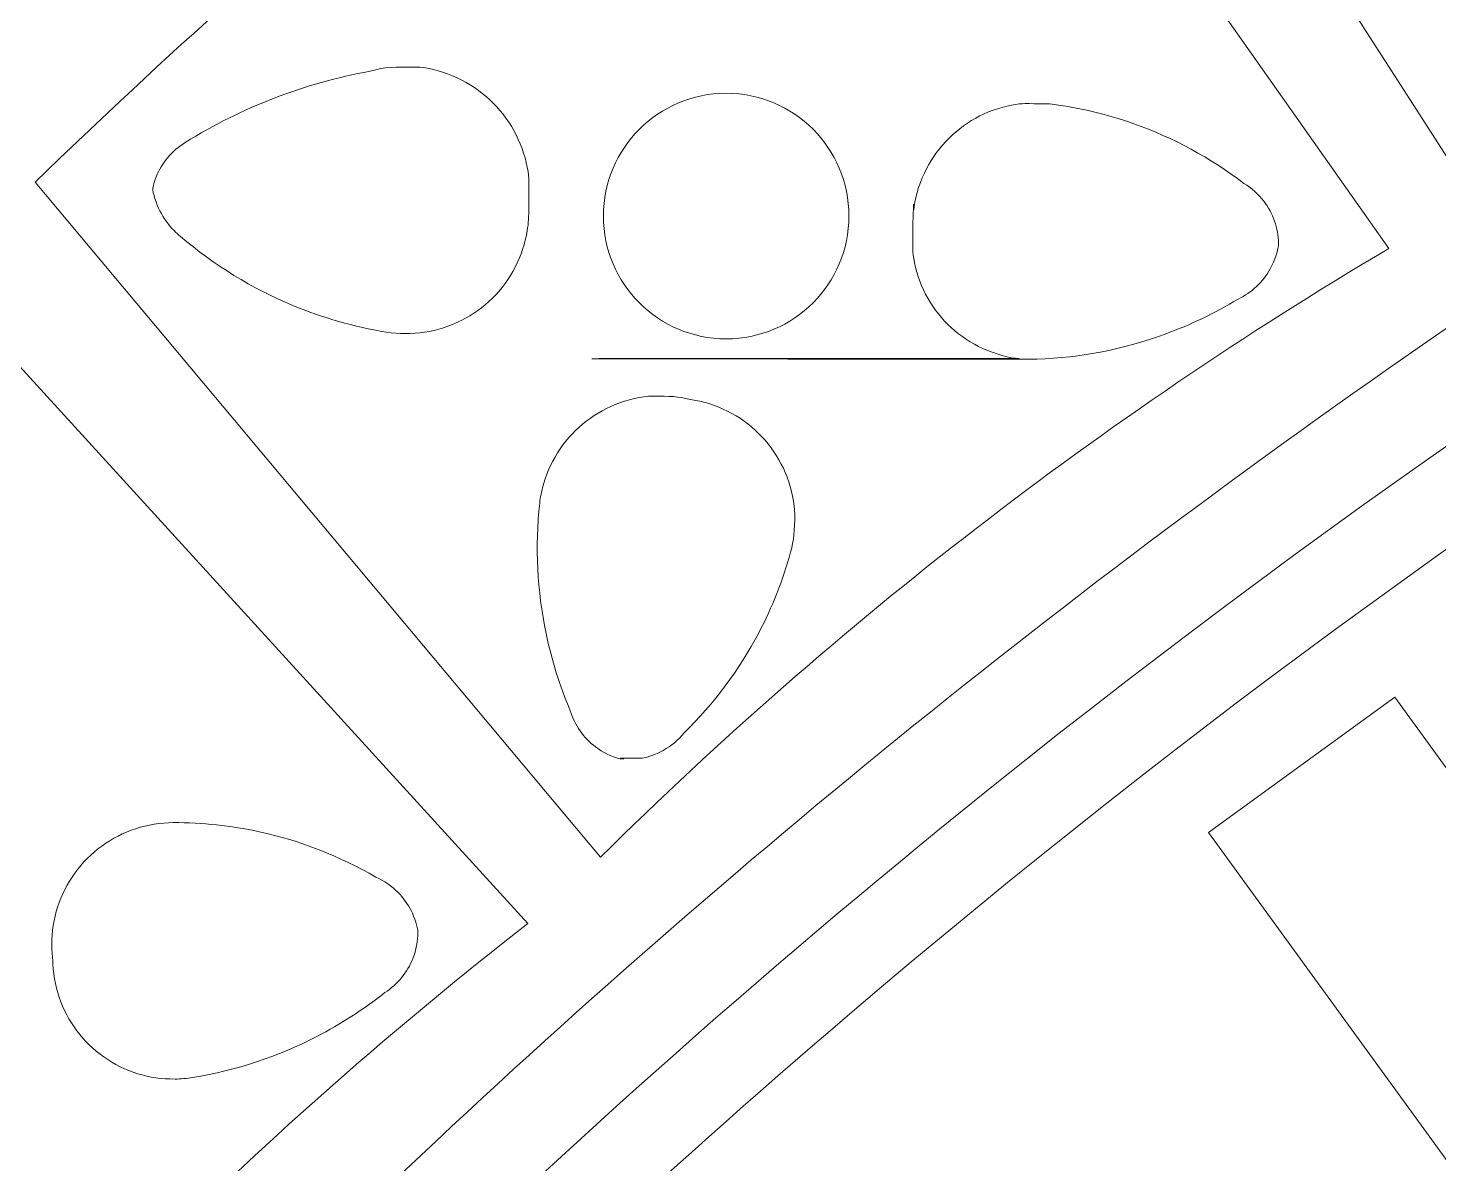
# Model space of a CAD drawing. Header units: millimetres. Extents: x -216 to 235, y -247 to 205.
# Drawn here: x -73.47 to -54.93, y 61.55 to 76.48 of the extents above; entities that cross this region are included whole.
import ezdxf

# ---------------------------------------------------------------- set-up
doc = ezdxf.new("R2010")
doc.units = ezdxf.units.MM
doc.header["$MEASUREMENT"] = 0
doc.layers.add('Camada 1', color=7, linetype='Continuous')

msp = doc.modelspace()

# ---------------------------------------------------------------- linework, layer by layer
at = {"layer": 'Camada 1', "color": 240, "lineweight": 18}
msp.add_open_spline([(40.386, -243.7514), (52.549, -242.0562), (64.5321, -239.369), (76.2543, -235.708), (76.2543, -235.708), (98.8911, -228.6351), (120.1427, -218.1082), (139.486, -204.3864), (139.486, -204.3864), (164.4969, -186.644), (185.4274, -164.233), (201.4217, -138.0695), (201.4217, -138.0695), (213.7717, -117.7741), (222.7947, -95.7966), (228.2686, -72.6782), (228.2686, -72.6782), (232.7664, -53.682), (234.7784, -34.2646), (234.2711, -14.7498), (234.2711, -14.7498), (233.6078, 8.9614), (229.2434, 32.277), (221.2854, 54.6227), (221.2854, 54.6227), (213.3274, 76.9685), (201.9717, 97.7943), (187.498, 116.5872), (187.498, 116.5872), (182.1139, 123.578), (176.3293, 130.2413), (170.1642, 136.5541), (170.1642, 136.5541), (153.5928, 153.4769), (134.5781, 167.599), (113.5883, 178.5727), (113.5883, 178.5727), (92.5985, 189.5464), (70.1505, 197.1015), (46.7969, 201.0519), (46.7969, 201.0519), (39.0919, 202.3552), (31.3295, 203.2562), (23.5308, 203.7524), (23.5308, 203.7524), (0.054, 205.2792), (-23.3725, 203.1146), (-46.1721, 197.3119), (-46.1721, 197.3119), (-57.2082, 194.503), (-67.9982, 190.8615), (-78.4793, 186.4083), (-78.4793, 186.4083), (-100.2525, 177.1917), (-120.3159, 164.6826), (-138.1754, 149.1888), (-138.1754, 149.1888), (-156.0349, 133.6951), (-171.2507, 115.5983), (-183.4483, 95.344), (-183.4483, 95.344), (-190.4371, 83.7389), (-196.3515, 71.5511), (-201.1434, 58.8799), (-201.1434, 58.8799), (-210.746, 33.3304), (-215.639, 6.4782), (-215.6655, -20.8162), (-215.6655, -20.8162), (-215.6885, -44.4186), (-212.0189, -67.7341), (-204.7472, -90.1884), (-204.7472, -90.1884), (-197.4754, -112.6427), (-186.7806, -133.683), (-172.926, -152.7913), (-172.926, -152.7913), (-167.4686, -160.3181), (-161.5547, -167.4917), (-155.2071, -174.2846)], degree=3, knots=[0, 0, 0, 0, 0.047619, 0.047619, 0.047619, 0.047619, 0.0952381, 0.0952381, 0.0952381, 0.0952381, 0.1428571, 0.1428571, 0.1428571, 0.1428571, 0.1904762, 0.1904762, 0.1904762, 0.1904762, 0.2380952, 0.2380952, 0.2380952, 0.2380952, 0.2857143, 0.2857143, 0.2857143, 0.2857143, 0.3333333, 0.3333333, 0.3333333, 0.3333333, 0.3809524, 0.3809524, 0.3809524, 0.3809524, 0.4285714, 0.4285714, 0.4285714, 0.4285714, 0.4761905, 0.4761905, 0.4761905, 0.4761905, 0.5238095, 0.5238095, 0.5238095, 0.5238095, 0.5714286, 0.5714286, 0.5714286, 0.5714286, 0.6190476, 0.6190476, 0.6190476, 0.6190476, 0.6666667, 0.6666667, 0.6666667, 0.6666667, 0.7142857, 0.7142857, 0.7142857, 0.7142857, 0.7619048, 0.7619048, 0.7619048, 0.7619048, 0.8095238, 0.8095238, 0.8095238, 0.8095238, 0.8571429, 0.8571429, 0.8571429, 0.8571429, 0.9047619, 0.9047619, 0.9047619, 0.9047619, 1, 1, 1, 1], dxfattribs=at)
at = {"layer": 'Camada 1', "color": 250, "lineweight": 18}
for points, knots in [([(169.4556, 135.5004), (152.9965, 152.348), (134.1044, 166.4135), (113.2447, 177.3504), (113.2447, 177.3504), (92.385, 188.2873), (70.0712, 195.8264), (46.8527, 199.782), (46.8527, 199.782), (39.1901, 201.0875), (31.4701, 201.9926), (23.7134, 202.4951), (23.7134, 202.4951), (0.3708, 204.0413), (-22.9262, 201.9169), (-45.6041, 196.1741), (-45.6041, 196.1741), (-56.5864, 193.3931), (-67.3248, 189.7829), (-77.7567, 185.3645), (-77.7567, 185.3645), (-99.4202, 176.2238), (-119.3871, 163.8067), (-137.1658, 148.419), (-137.1658, 148.419), (-154.9444, 133.0313), (-170.097, 115.0518), (-182.2504, 94.9233), (-182.2504, 94.9233), (-189.2131, 83.3915), (-195.1084, 71.2792), (-199.8881, 58.6848), (-199.8881, 58.6848), (-209.4979, 33.2044), (-214.3954, 6.4161), (-214.4225, -20.8161), (-214.4225, -20.8161), (-214.4225, -44.3152), (-210.6959, -67.68), (-203.3914, -90.0987), (-203.3914, -90.0987), (-196.087, -112.5174), (-185.3655, -133.5174), (-171.4908, -152.5816), (-171.4908, -152.5816), (-166.2338, -159.8049), (-160.555, -166.7015), (-154.4747, -173.2469), (-154.4747, -173.2469), (-138.5335, -190.4321), (-120.1002, -204.912), (-99.6287, -216.33), (-99.6287, -216.33), (-77.9909, -228.3986), (-54.6567, -236.727), (-30.2673, -241.0865), (-30.2673, -241.0865), (-7.2069, -245.2627), (16.2229, -245.78), (39.4452, -242.6257)], [0, 0, 0, 0, 0.0625, 0.0625, 0.0625, 0.0625, 0.125, 0.125, 0.125, 0.125, 0.1875, 0.1875, 0.1875, 0.1875, 0.25, 0.25, 0.25, 0.25, 0.3125, 0.3125, 0.3125, 0.3125, 0.375, 0.375, 0.375, 0.375, 0.4375, 0.4375, 0.4375, 0.4375, 0.5, 0.5, 0.5, 0.5, 0.5625, 0.5625, 0.5625, 0.5625, 0.625, 0.625, 0.625, 0.625, 0.6875, 0.6875, 0.6875, 0.6875, 0.75, 0.75, 0.75, 0.75, 0.8125, 0.8125, 0.8125, 0.8125, 0.875, 0.875, 0.875, 0.875, 1, 1, 1, 1]), ([(-42.0857, 142.4532), (-59.2763, 137.0247), (-75.4061, 128.9738), (-90.0778, 118.4987), (-90.0778, 118.4987), (-106.2467, 106.9547), (-120.1877, 92.8004), (-131.4849, 76.4581)], [0, 0, 0, 0, 0.3333333, 0.3333333, 0.3333333, 0.3333333, 1, 1, 1, 1]), ([(-150.9205, -77.3759), (-156.868, -60.4674), (-160.0972, -42.8367), (-160.5287, -24.9179), (-160.5287, -24.9179), (-160.7768, -14.6119), (-160.0916, -4.3259), (-158.4785, 5.8561), (-158.4785, 5.8561), (-155.6464, 23.5449), (-150.0821, 40.5729), (-141.9225, 56.5208), (-141.9225, 56.5208), (-133.7982, 72.3997), (-123.2997, 86.8191), (-110.6833, 99.4273), (-110.6833, 99.4273), (-98.0511, 112.0511), (-83.5997, 122.5434), (-67.6849, 130.6458), (-67.6849, 130.6458), (-59.3304, 134.8992), (-50.6531, 138.4478), (-41.7123, 141.2675)], [0, 0, 0, 0, 0.1428571, 0.1428571, 0.1428571, 0.1428571, 0.2857143, 0.2857143, 0.2857143, 0.2857143, 0.4285714, 0.4285714, 0.4285714, 0.4285714, 0.5714286, 0.5714286, 0.5714286, 0.5714286, 0.7142857, 0.7142857, 0.7142857, 0.7142857, 1, 1, 1, 1]), ([(-103.4421, 40.456), (-100.9464, 45.0496), (-98.1754, 49.4827), (-95.1396, 53.7387), (-95.1396, 53.7387), (-87.3026, 64.7255), (-77.8434, 74.3511), (-66.9949, 82.3784), (-66.9949, 82.3784), (-56.1464, 90.4057), (-44.1757, 96.6371), (-31.3775, 100.9192), (-31.3775, 100.9192), (-25.6993, 102.819), (-19.9023, 104.3175), (-14.0147, 105.4073), (-14.0147, 105.4073), (-14.6482, 104.7019), (-15.1635, 103.906), (-15.548, 103.0394), (-15.548, 103.0394), (-15.9325, 102.1727), (-16.1767, 101.2566), (-16.2746, 100.3135), (-16.2746, 100.3135), (-16.3725, 99.3704), (-16.3216, 98.4237), (-16.1233, 97.4965), (-16.1233, 97.4965), (-15.925, 96.5693), (-15.584, 95.6847), (-15.1089, 94.8642), (-15.1089, 94.8642), (-14.6338, 94.0437), (-14.0361, 93.3076), (-13.3307, 92.6741), (-13.3307, 92.6741), (-12.6253, 92.0406), (-11.8294, 91.5253), (-10.9628, 91.1407), (-10.9628, 91.1407), (-10.6666, 91.0094), (-10.3638, 90.8941), (-10.0553, 90.7953), (-10.0553, 90.7953), (-21.7327, 88.7771), (-32.9506, 84.957), (-43.4328, 79.4291), (-43.4328, 79.4291), (-46.9828, 77.557), (-50.4278, 75.498), (-53.7581, 73.2582)], [0, 0, 0, 0, 0.0714286, 0.0714286, 0.0714286, 0.0714286, 0.1428571, 0.1428571, 0.1428571, 0.1428571, 0.2142857, 0.2142857, 0.2142857, 0.2142857, 0.2857143, 0.2857143, 0.2857143, 0.2857143, 0.3571429, 0.3571429, 0.3571429, 0.3571429, 0.4285714, 0.4285714, 0.4285714, 0.4285714, 0.5, 0.5, 0.5, 0.5, 0.5714286, 0.5714286, 0.5714286, 0.5714286, 0.6428571, 0.6428571, 0.6428571, 0.6428571, 0.7142857, 0.7142857, 0.7142857, 0.7142857, 0.7857143, 0.7857143, 0.7857143, 0.7857143, 0.8571429, 0.8571429, 0.8571429, 0.8571429, 1, 1, 1, 1]), ([(-72.2745, 81.9645), (-72.2745, 81.9645), (-109.7616, 98.336), (-109.7616, 98.336), (-109.7616, 98.336), (-109.7616, 98.336), (-93.3901, 60.8489), (-93.3901, 60.8489), (-93.3901, 60.8489), (-93.3901, 60.8489), (-87.6943, 65.9834), (-87.6943, 65.9834), (-87.6943, 65.9834), (-87.6943, 65.9834), (-93.7978, 82.3722), (-93.7978, 82.3722), (-93.7978, 82.3722), (-93.7978, 82.3722), (-77.409, 76.2687), (-77.409, 76.2687), (-77.409, 76.2687), (-77.409, 76.2687), (-72.2745, 81.9645), (-72.2745, 81.9645)], [0, 0, 0, 0, 0.1428571, 0.1428571, 0.1428571, 0.1428571, 0.2857143, 0.2857143, 0.2857143, 0.2857143, 0.4285714, 0.4285714, 0.4285714, 0.4285714, 0.5714286, 0.5714286, 0.5714286, 0.5714286, 0.7142857, 0.7142857, 0.7142857, 0.7142857, 1, 1, 1, 1]), ([(49.4541, -125.3955), (60.472, -121.1671), (70.6927, -115.2673), (79.8646, -107.8413), (79.8646, -107.8413), (85.689, -103.1255), (91.0136, -97.8519), (95.7851, -92.0731), (95.7851, -92.0731), (103.2848, -82.9623), (109.267, -72.7905), (113.5843, -61.8081), (113.5843, -61.8081), (117.9017, -50.8257), (120.4478, -39.3031), (121.1601, -27.5241), (121.1601, -27.5241), (121.4113, -23.3698), (121.4312, -19.208), (121.2199, -15.0515), (121.2199, -15.0515), (120.6032, -3.2663), (118.1505, 8.2773), (113.9221, 19.2951), (113.9221, 19.2951), (109.6938, 30.313), (103.794, 40.5337), (96.3679, 49.7056), (96.3679, 49.7056), (91.6522, 55.53), (86.3786, 60.8546), (80.5997, 65.626), (80.5997, 65.626), (71.489, 73.1258), (61.3171, 79.108), (50.3347, 83.4253), (50.3347, 83.4253), (39.3523, 87.7427), (27.8297, 90.2888), (16.0507, 91.0011), (16.0507, 91.0011), (11.8964, 91.2523), (7.7346, 91.2722), (3.5781, 91.0609), (3.5781, 91.0609), (-8.2141, 90.4406), (-19.7642, 87.9833), (-30.7876, 83.7494), (-30.7876, 83.7494), (-41.8111, 79.5155), (-52.0365, 73.6092), (-61.2121, 66.1761), (-61.2121, 66.1761), (-67.023, 61.4687), (-72.3364, 56.2061), (-77.0994, 50.4407), (-77.0994, 50.4407), (-84.5989, 41.3311), (-90.5811, 31.1604), (-94.8985, 20.1791), (-94.8985, 20.1791), (-100.0477, 7.0823), (-102.68, -6.7709), (-102.68, -20.8161), (-102.68, -20.8161), (-102.68, -32.611), (-100.8524, -44.2066), (-97.2225, -55.3999), (-97.2225, -55.3999), (-93.5926, -66.5932), (-88.2563, -77.0808), (-81.3451, -86.6046), (-81.3451, -86.6046), (-75.2319, -95.0287), (-68.0099, -102.5241), (-59.8186, -108.9461)], [0, 0, 0, 0, 0.05, 0.05, 0.05, 0.05, 0.1, 0.1, 0.1, 0.1, 0.15, 0.15, 0.15, 0.15, 0.2, 0.2, 0.2, 0.2, 0.25, 0.25, 0.25, 0.25, 0.3, 0.3, 0.3, 0.3, 0.35, 0.35, 0.35, 0.35, 0.4, 0.4, 0.4, 0.4, 0.45, 0.45, 0.45, 0.45, 0.5, 0.5, 0.5, 0.5, 0.55, 0.55, 0.55, 0.55, 0.6, 0.6, 0.6, 0.6, 0.65, 0.65, 0.65, 0.65, 0.7, 0.7, 0.7, 0.7, 0.75, 0.75, 0.75, 0.75, 0.8, 0.8, 0.8, 0.8, 0.85, 0.85, 0.85, 0.85, 0.9, 0.9, 0.9, 0.9, 1, 1, 1, 1]), ([(49.0477, -124.3667), (59.9537, -120.183), (70.0709, -114.3447), (79.1503, -106.9955), (79.1503, -106.9955), (84.9236, -102.3224), (90.2009, -97.0957), (94.9292, -91.3676), (94.9292, -91.3676), (102.3538, -82.3501), (108.2765, -72.2821), (112.5512, -61.4116), (112.5512, -61.4116), (116.8258, -50.5411), (119.3474, -39.1358), (120.0537, -27.4764), (120.0537, -27.4764), (120.3605, -22.4129), (120.3202, -17.3403), (119.9331, -12.2824), (119.9331, -12.2824), (119.0259, -0.6353), (116.3078, 10.7267), (111.8458, 21.5235), (111.8458, 21.5235), (107.3837, 32.3203), (101.2876, 42.2862), (93.7076, 51.1758), (93.7076, 51.1758), (89.5053, 56.1041), (84.8891, 60.6472), (79.8942, 64.7702), (79.8942, 64.7702), (70.8767, 72.1949), (60.8088, 78.1174), (49.9383, 82.3922), (49.9383, 82.3922), (39.0678, 86.6669), (27.6624, 89.1884), (16.003, 89.8947), (16.003, 89.8947), (10.9396, 90.2015), (5.867, 90.1612), (0.809, 89.7741), (0.809, 89.7741), (-10.8488, 88.8613), (-22.2204, 86.1361), (-33.0257, 81.6654), (-33.0257, 81.6654), (-43.831, 77.1948), (-53.8039, 71.0889), (-62.6989, 63.4981), (-62.6989, 63.4981), (-67.6074, 59.3092), (-72.1336, 54.71), (-76.2435, 49.7352), (-76.2435, 49.7352), (-83.6688, 40.7158), (-89.5917, 30.6458), (-93.8664, 19.7733), (-93.8664, 19.7733), (-98.9646, 6.8061), (-101.5708, -6.91), (-101.5708, -20.8161), (-101.5708, -20.8161), (-101.5708, -32.4943), (-99.7614, -43.975), (-96.1674, -55.0575), (-96.1674, -55.0575), (-92.5734, -66.14), (-87.29, -76.5238), (-80.4472, -85.9532), (-80.4472, -85.9532), (-74.3945, -94.294), (-67.244, -101.7152), (-59.1338, -108.0735)], [0, 0, 0, 0, 0.05, 0.05, 0.05, 0.05, 0.1, 0.1, 0.1, 0.1, 0.15, 0.15, 0.15, 0.15, 0.2, 0.2, 0.2, 0.2, 0.25, 0.25, 0.25, 0.25, 0.3, 0.3, 0.3, 0.3, 0.35, 0.35, 0.35, 0.35, 0.4, 0.4, 0.4, 0.4, 0.45, 0.45, 0.45, 0.45, 0.5, 0.5, 0.5, 0.5, 0.55, 0.55, 0.55, 0.55, 0.6, 0.6, 0.6, 0.6, 0.65, 0.65, 0.65, 0.65, 0.7, 0.7, 0.7, 0.7, 0.75, 0.75, 0.75, 0.75, 0.8, 0.8, 0.8, 0.8, 0.85, 0.85, 0.85, 0.85, 0.9, 0.9, 0.9, 0.9, 1, 1, 1, 1]), ([(-68.9749, 75.9135), (-69.8397, 75.7562), (-70.6597, 75.44), (-71.4061, 74.9759), (-71.4061, 74.9759), (-71.4915, 74.9228), (-71.5675, 74.857), (-71.6324, 74.7801), (-71.6324, 74.7801), (-71.6972, 74.7032), (-71.7492, 74.6171), (-71.787, 74.5239), (-71.787, 74.5239), (-71.8063, 74.4766), (-71.8217, 74.4279), (-71.8332, 74.3781), (-71.8332, 74.3781), (-71.8332, 74.3122), (-71.7848, 74.1714), (-71.7371, 74.0763), (-71.7371, 74.0763), (-71.6893, 73.9812), (-71.6272, 73.8947), (-71.5524, 73.819), (-71.5524, 73.819), (-71.5252, 73.7915), (-71.4966, 73.7656), (-71.4664, 73.7414), (-71.4664, 73.7414), (-71.0241, 73.363), (-70.5281, 73.0585), (-69.9904, 72.8353), (-69.9904, 72.8353), (-69.5957, 72.6714), (-69.1846, 72.5542), (-68.7628, 72.4851), (-68.7628, 72.4851), (-68.5954, 72.4577), (-68.4257, 72.4568), (-68.258, 72.4824), (-68.258, 72.4824), (-68.0903, 72.5081), (-67.9286, 72.5597), (-67.777, 72.6359), (-67.777, 72.6359), (-67.6254, 72.7121), (-67.4877, 72.8111), (-67.3671, 72.9305), (-67.3671, 72.9305), (-67.2464, 73.0498), (-67.146, 73.1866), (-67.0681, 73.3373), (-67.0681, 73.3373), (-66.9903, 73.4881), (-66.9371, 73.6492), (-66.9096, 73.8166), (-66.9096, 73.8166), (-66.8923, 73.9224), (-66.8895, 73.9947), (-66.8895, 74.1365)], [0, 0, 0, 0, 0.0625, 0.0625, 0.0625, 0.0625, 0.125, 0.125, 0.125, 0.125, 0.1875, 0.1875, 0.1875, 0.1875, 0.25, 0.25, 0.25, 0.25, 0.3125, 0.3125, 0.3125, 0.3125, 0.375, 0.375, 0.375, 0.375, 0.4375, 0.4375, 0.4375, 0.4375, 0.5, 0.5, 0.5, 0.5, 0.5625, 0.5625, 0.5625, 0.5625, 0.625, 0.625, 0.625, 0.625, 0.6875, 0.6875, 0.6875, 0.6875, 0.75, 0.75, 0.75, 0.75, 0.8125, 0.8125, 0.8125, 0.8125, 0.875, 0.875, 0.875, 0.875, 1, 1, 1, 1]), ([(-66.8895, 74.1365), (-66.8895, 74.4881), (-66.875, 74.4807), (-66.9082, 74.6503), (-66.9082, 74.6503), (-66.9415, 74.8198), (-67.0008, 74.9821), (-67.0848, 75.1331), (-67.0848, 75.1331), (-67.1688, 75.2841), (-67.2754, 75.4201), (-67.4019, 75.5378), (-67.4019, 75.5378), (-67.5285, 75.6554), (-67.6719, 75.7518), (-67.8286, 75.8246), (-67.8286, 75.8246), (-67.9853, 75.8974), (-68.2074, 75.9655), (-68.323, 75.9655), (-68.323, 75.9655), (-68.6886, 75.9655), (-68.7626, 75.9745), (-68.9749, 75.9135)], [0, 0, 0, 0, 0.1428571, 0.1428571, 0.1428571, 0.1428571, 0.2857143, 0.2857143, 0.2857143, 0.2857143, 0.4285714, 0.4285714, 0.4285714, 0.4285714, 0.5714286, 0.5714286, 0.5714286, 0.5714286, 0.7142857, 0.7142857, 0.7142857, 0.7142857, 1, 1, 1, 1]), ([(-60.2067, 72.128), (-59.6307, 72.149), (-59.065, 72.2599), (-58.5237, 72.4579), (-58.5237, 72.4579), (-58.1893, 72.5802), (-57.8684, 72.7344), (-57.564, 72.9191), (-57.564, 72.9191), (-57.4746, 72.9613), (-57.3929, 73.017), (-57.3209, 73.0848), (-57.3209, 73.0848), (-57.2489, 73.1526), (-57.1884, 73.2308), (-57.1408, 73.3175), (-57.1408, 73.3175), (-57.0834, 73.4224), (-57.0321, 73.57), (-57.0321, 73.6548), (-57.0321, 73.6548), (-57.0321, 73.7446), (-57.0524, 73.851), (-57.0853, 73.9442), (-57.0853, 73.9442), (-57.1182, 74.0375), (-57.1652, 74.1245), (-57.2253, 74.203), (-57.2253, 74.203), (-57.2979, 74.298), (-57.3871, 74.3776), (-57.4897, 74.439), (-57.4897, 74.439), (-57.9288, 74.7754), (-58.4151, 75.039), (-58.9367, 75.2233), (-58.9367, 75.2233), (-59.2953, 75.3499), (-59.6654, 75.4371), (-60.0427, 75.4839), (-60.0427, 75.4839), (-60.3929, 75.4839), (-60.3779, 75.4988), (-60.5432, 75.4669), (-60.5432, 75.4669), (-60.7084, 75.435), (-60.8666, 75.3776), (-61.0138, 75.2961), (-61.0138, 75.2961), (-61.1611, 75.2147), (-61.2938, 75.1113), (-61.4087, 74.9883), (-61.4087, 74.9883), (-61.5236, 74.8653), (-61.6179, 74.7259), (-61.6892, 74.5734), (-61.6892, 74.5734), (-61.7605, 74.421), (-61.8277, 74.2042), (-61.8277, 74.0923), (-61.8277, 74.0923), (-61.8277, 74.3215), (-61.8398, 73.9602), (-61.8398, 73.8898), (-61.8398, 73.8898), (-61.8398, 73.5736), (-61.851, 73.5576), (-61.8176, 73.3943), (-61.8176, 73.3943), (-61.7841, 73.231), (-61.7256, 73.0749), (-61.6433, 72.9299), (-61.6433, 72.9299), (-61.5611, 72.7849), (-61.4571, 72.6546), (-61.3341, 72.5421), (-61.3341, 72.5421), (-61.211, 72.4297), (-61.0719, 72.3379), (-60.9202, 72.2689), (-60.9202, 72.2689), (-60.7684, 72.2), (-60.5563, 72.1369), (-60.4421, 72.1369), (-60.4421, 72.1369), (-73.1644, 72.1369), (-60.3235, 72.128), (-60.2067, 72.128)], [0, 0, 0, 0, 0.0434783, 0.0434783, 0.0434783, 0.0434783, 0.0869565, 0.0869565, 0.0869565, 0.0869565, 0.1304348, 0.1304348, 0.1304348, 0.1304348, 0.173913, 0.173913, 0.173913, 0.173913, 0.2173913, 0.2173913, 0.2173913, 0.2173913, 0.2608696, 0.2608696, 0.2608696, 0.2608696, 0.3043478, 0.3043478, 0.3043478, 0.3043478, 0.3478261, 0.3478261, 0.3478261, 0.3478261, 0.3913043, 0.3913043, 0.3913043, 0.3913043, 0.4347826, 0.4347826, 0.4347826, 0.4347826, 0.4782609, 0.4782609, 0.4782609, 0.4782609, 0.5217391, 0.5217391, 0.5217391, 0.5217391, 0.5652174, 0.5652174, 0.5652174, 0.5652174, 0.6086957, 0.6086957, 0.6086957, 0.6086957, 0.6521739, 0.6521739, 0.6521739, 0.6521739, 0.6956522, 0.6956522, 0.6956522, 0.6956522, 0.7391304, 0.7391304, 0.7391304, 0.7391304, 0.7826087, 0.7826087, 0.7826087, 0.7826087, 0.826087, 0.826087, 0.826087, 0.826087, 0.8695652, 0.8695652, 0.8695652, 0.8695652, 0.9130435, 0.9130435, 0.9130435, 0.9130435, 1, 1, 1, 1]), ([(-65.9079, 74.0097), (-65.9079, 74.901), (-65.1853, 75.6236), (-64.2939, 75.6236), (-64.2939, 75.6236), (-63.4026, 75.6236), (-62.68, 74.901), (-62.68, 74.0097), (-62.68, 74.0097), (-62.68, 73.1183), (-63.4026, 72.3957), (-64.2939, 72.3957), (-64.2939, 72.3957), (-65.1853, 72.3957), (-65.9079, 73.1183), (-65.9079, 74.0097)], [0, 0, 0, 0, 0.2, 0.2, 0.2, 0.2, 0.4, 0.4, 0.4, 0.4, 0.6, 0.6, 0.6, 0.6, 1, 1, 1, 1]), ([(47.4743, -106.9332), (56.5373, -102.9194), (64.8609, -97.5372), (72.24, -90.9191), (72.24, -90.9191), (78.0107, -85.7436), (83.1027, -79.8989), (87.4388, -73.4734), (87.4388, -73.4734), (92.9778, -65.2525), (97.1625, -56.2663), (99.8899, -46.736), (99.8899, -46.736), (103.2029, -35.1595), (104.2648, -23.1652), (103.0371, -11.1867), (103.0371, -11.1867), (102.0204, -1.327), (99.4737, 8.2523), (95.4599, 17.3153), (95.4599, 17.3153), (91.446, 26.3784), (86.0638, 34.7019), (79.4458, 42.0809), (79.4458, 42.0809), (74.2702, 47.8517), (68.4255, 52.9437), (62.0001, 57.2798), (62.0001, 57.2798), (53.7791, 62.8187), (44.7929, 67.0035), (35.2627, 69.7309), (35.2627, 69.7309), (23.6862, 73.0439), (11.6919, 74.1058), (-0.2866, 72.8781), (-0.2866, 72.8781), (-10.158, 71.8543), (-19.7478, 69.2989), (-28.8198, 65.2748), (-28.8198, 65.2748), (-37.8918, 61.2506), (-46.2226, 55.8569), (-53.607, 49.2263), (-53.607, 49.2263), (-59.3545, 44.0655), (-64.4286, 38.2414), (-68.7532, 31.841), (-68.7532, 31.841), (-74.2773, 23.6655), (-78.4545, 14.7263), (-81.1819, 5.2438), (-81.1819, 5.2438), (-83.6226, -3.2421), (-84.8377, -11.9319), (-84.8377, -20.8161)], [0, 0, 0, 0, 0.0666667, 0.0666667, 0.0666667, 0.0666667, 0.1333333, 0.1333333, 0.1333333, 0.1333333, 0.2, 0.2, 0.2, 0.2, 0.2666667, 0.2666667, 0.2666667, 0.2666667, 0.3333333, 0.3333333, 0.3333333, 0.3333333, 0.4, 0.4, 0.4, 0.4, 0.4666667, 0.4666667, 0.4666667, 0.4666667, 0.5333333, 0.5333333, 0.5333333, 0.5333333, 0.6, 0.6, 0.6, 0.6, 0.6666667, 0.6666667, 0.6666667, 0.6666667, 0.7333333, 0.7333333, 0.7333333, 0.7333333, 0.8, 0.8, 0.8, 0.8, 0.8666667, 0.8666667, 0.8666667, 0.8666667, 1, 1, 1, 1]), ([(-53.7581, 73.2582), (-63.6512, 66.6231), (-72.3847, 58.522), (-79.7433, 49.1545), (-79.7433, 49.1545), (-87.1019, 39.7869), (-92.9046, 29.3836), (-97.0083, 18.2005), (-97.0083, 18.2005), (-99.3445, 11.8345), (-101.1011, 5.2847), (-102.2642, -1.396), (-102.2642, -1.396), (-102.5585, -0.4924), (-102.9906, 0.3539), (-103.5498, 1.1223), (-103.5498, 1.1223), (-104.109, 1.8906), (-104.7815, 2.562), (-105.5507, 3.12), (-105.5507, 3.12), (-106.32, 3.6779), (-107.1671, 4.1087), (-108.071, 4.4016), (-108.071, 4.4016), (-108.9751, 4.6945), (-109.9106, 4.8417), (-110.8641, 4.8417), (-110.8641, 4.8417), (-111.8112, 4.8417), (-112.7528, 4.6915), (-113.6564, 4.3972), (-113.6564, 4.3972), (-114.5599, 4.1028), (-115.4063, 3.6707), (-116.1746, 3.1115), (-116.1746, 3.1115), (-116.4191, 2.9336), (-116.6543, 2.7436), (-116.8797, 2.5421), (-116.8797, 2.5421), (-114.4124, 15.8343), (-109.8962, 28.5768), (-103.4421, 40.456)], [0, 0, 0, 0, 0.0833333, 0.0833333, 0.0833333, 0.0833333, 0.1666667, 0.1666667, 0.1666667, 0.1666667, 0.25, 0.25, 0.25, 0.25, 0.3333333, 0.3333333, 0.3333333, 0.3333333, 0.4166667, 0.4166667, 0.4166667, 0.4166667, 0.5, 0.5, 0.5, 0.5, 0.5833333, 0.5833333, 0.5833333, 0.5833333, 0.6666667, 0.6666667, 0.6666667, 0.6666667, 0.75, 0.75, 0.75, 0.75, 0.8333333, 0.8333333, 0.8333333, 0.8333333, 1, 1, 1, 1]), ([(-64.85, 67.2146), (-64.4538, 67.6006), (-64.1228, 68.0439), (-63.8653, 68.5335), (-63.8653, 68.5335), (-63.6883, 68.87), (-63.5486, 69.2236), (-63.448, 69.5903), (-63.448, 69.5903), (-63.4034, 69.7526), (-63.3926, 69.8792), (-63.3926, 70.088), (-63.3926, 70.088), (-63.3926, 70.2292), (-63.4344, 70.4209), (-63.4937, 70.5784), (-63.4937, 70.5784), (-63.5531, 70.7359), (-63.6364, 70.8821), (-63.7415, 71.0136), (-63.7415, 71.0136), (-63.8466, 71.145), (-63.971, 71.2584), (-64.1116, 71.3509), (-64.1116, 71.3509), (-64.2521, 71.4434), (-64.4055, 71.5127), (-64.5677, 71.5573), (-64.5677, 71.5573), (-64.633, 71.5752), (-64.6994, 71.5889), (-64.7664, 71.5985), (-64.7664, 71.5985), (-64.9296, 71.6394), (-65.0293, 71.6429), (-65.2651, 71.6429), (-65.2651, 71.6429), (-65.3964, 71.6429), (-65.5971, 71.5938), (-65.7532, 71.5311), (-65.7532, 71.5311), (-65.9093, 71.4683), (-66.0537, 71.3818), (-66.1828, 71.2738), (-66.1828, 71.2738), (-66.3119, 71.1659), (-66.4225, 71.039), (-66.5119, 70.8965), (-66.5119, 70.8965), (-66.6013, 70.7539), (-66.6673, 70.5991), (-66.7083, 70.4359), (-66.7083, 70.4359), (-66.7248, 70.3702), (-66.7451, 70.2666), (-66.7451, 70.2364)], [0, 0, 0, 0, 0.0666667, 0.0666667, 0.0666667, 0.0666667, 0.1333333, 0.1333333, 0.1333333, 0.1333333, 0.2, 0.2, 0.2, 0.2, 0.2666667, 0.2666667, 0.2666667, 0.2666667, 0.3333333, 0.3333333, 0.3333333, 0.3333333, 0.4, 0.4, 0.4, 0.4, 0.4666667, 0.4666667, 0.4666667, 0.4666667, 0.5333333, 0.5333333, 0.5333333, 0.5333333, 0.6, 0.6, 0.6, 0.6, 0.6666667, 0.6666667, 0.6666667, 0.6666667, 0.7333333, 0.7333333, 0.7333333, 0.7333333, 0.8, 0.8, 0.8, 0.8, 0.8666667, 0.8666667, 0.8666667, 0.8666667, 1, 1, 1, 1]), ([(48.4512, -103.4791), (57.1448, -99.3663), (65.088, -93.9442), (72.0852, -87.3463), (72.0852, -87.3463), (78.0836, -81.6902), (83.2674, -75.2793), (87.5425, -68.2298), (87.5425, -68.2298), (92.5285, -60.0029), (96.1661, -51.0974), (98.3658, -41.7325), (98.3658, -41.7325), (100.8778, -31.0378), (101.4438, -20.0667), (100.0456, -9.1703), (100.0456, -9.1703), (98.8206, 0.3686), (96.1185, 9.5985), (92.0057, 18.2922), (92.0057, 18.2922), (87.893, 26.9858), (82.4709, 34.929), (75.8729, 41.9262), (75.8729, 41.9262), (70.2168, 47.9246), (63.8059, 53.1084), (56.7564, 57.3835), (56.7564, 57.3835), (48.5296, 62.3695), (39.6241, 66.0071), (30.2591, 68.2068), (30.2591, 68.2068), (19.5645, 70.7188), (8.5933, 71.2848), (-2.303, 69.8866), (-2.303, 69.8866), (-11.8551, 68.6531), (-21.0968, 65.9403), (-29.8003, 61.8153), (-29.8003, 61.8153), (-38.5038, 57.6903), (-46.4549, 52.2546), (-53.4578, 45.6419), (-53.4578, 45.6419), (-59.4292, 40.0033), (-64.5931, 33.6169), (-68.8569, 26.5974), (-68.8569, 26.5974), (-73.8454, 18.3546), (-77.483, 9.433), (-79.6802, 0.0521), (-79.6802, 0.0521), (-81.2842, -6.7959), (-82.0946, -13.7946), (-82.0946, -20.8161), (-82.0946, -20.8161), (-82.0946, -30.4407), (-80.5964, -39.9238), (-77.6286, -49.067), (-77.6286, -49.067), (-74.6608, -58.2102), (-70.2992, -66.7765), (-64.6512, -74.5551), (-64.6512, -74.5551), (-57.4824, -84.4282), (-48.5043, -92.6904), (-38.0708, -99.0159)], [0, 0, 0, 0, 0.0555556, 0.0555556, 0.0555556, 0.0555556, 0.1111111, 0.1111111, 0.1111111, 0.1111111, 0.1666667, 0.1666667, 0.1666667, 0.1666667, 0.2222222, 0.2222222, 0.2222222, 0.2222222, 0.2777778, 0.2777778, 0.2777778, 0.2777778, 0.3333333, 0.3333333, 0.3333333, 0.3333333, 0.3888889, 0.3888889, 0.3888889, 0.3888889, 0.4444444, 0.4444444, 0.4444444, 0.4444444, 0.5, 0.5, 0.5, 0.5, 0.5555556, 0.5555556, 0.5555556, 0.5555556, 0.6111111, 0.6111111, 0.6111111, 0.6111111, 0.6666667, 0.6666667, 0.6666667, 0.6666667, 0.7222222, 0.7222222, 0.7222222, 0.7222222, 0.7777778, 0.7777778, 0.7777778, 0.7777778, 0.8333333, 0.8333333, 0.8333333, 0.8333333, 0.8888889, 0.8888889, 0.8888889, 0.8888889, 1, 1, 1, 1]), ([(-66.7451, 70.2364), (-66.8073, 69.6633), (-66.7792, 69.0876), (-66.6613, 68.5233), (-66.6613, 68.5233), (-66.5884, 68.1748), (-66.4821, 67.8351), (-66.3433, 67.5072), (-66.3433, 67.5072), (-66.3144, 67.4127), (-66.2711, 67.3238), (-66.2144, 67.2428), (-66.2144, 67.2428), (-66.1577, 67.1618), (-66.089, 67.0906), (-66.01, 67.0311), (-66.01, 67.0311), (-65.9146, 66.9591), (-65.8072, 66.9064), (-65.6919, 66.8749), (-65.6919, 66.8749), (-65.4915, 66.8749), (-65.9527, 66.8857), (-65.3979, 66.8857), (-65.3979, 66.8857), (-65.3425, 66.8857), (-65.208, 66.9388), (-65.1216, 66.9869), (-65.1216, 66.9869), (-65.0171, 67.0451), (-64.9255, 67.1219), (-64.85, 67.2146)], [0, 0, 0, 0, 0.1111111, 0.1111111, 0.1111111, 0.1111111, 0.2222222, 0.2222222, 0.2222222, 0.2222222, 0.3333333, 0.3333333, 0.3333333, 0.3333333, 0.4444444, 0.4444444, 0.4444444, 0.4444444, 0.5555556, 0.5555556, 0.5555556, 0.5555556, 0.6666667, 0.6666667, 0.6666667, 0.6666667, 0.7777778, 0.7777778, 0.7777778, 0.7777778, 1, 1, 1, 1]), ([(-47.0375, 56.0302), (-47.0375, 56.0302), (-49.4833, 54.2532), (-49.4833, 54.2532), (-49.4833, 54.2532), (-49.4833, 54.2532), (-57.9517, 65.9089), (-57.9517, 65.9089), (-57.9517, 65.9089), (-57.9517, 65.9089), (-55.5059, 67.686), (-55.5059, 67.686), (-55.5059, 67.686), (-55.5059, 67.686), (-47.0375, 56.0302), (-47.0375, 56.0302)], [0, 0, 0, 0, 0.2, 0.2, 0.2, 0.2, 0.4, 0.4, 0.4, 0.4, 0.6, 0.6, 0.6, 0.6, 1, 1, 1, 1]), ([(-68.899, 65.3204), (-69.3768, 65.5992), (-69.8923, 65.7998), (-70.4329, 65.9172), (-70.4329, 65.9172), (-70.8045, 65.9979), (-71.1768, 66.0371), (-71.5629, 66.0371), (-71.5629, 66.0371), (-71.7294, 66.0371), (-71.8973, 66.01), (-72.0572, 65.9576), (-72.0572, 65.9576), (-72.2171, 65.9052), (-72.3669, 65.8284), (-72.5028, 65.7292), (-72.5028, 65.7292), (-72.6387, 65.6299), (-72.7574, 65.5106), (-72.856, 65.3742), (-72.856, 65.3742), (-72.9546, 65.2378), (-73.0306, 65.0877), (-73.0822, 64.9275), (-73.0822, 64.9275), (-73.1338, 64.7673), (-73.1593, 64.6028), (-73.1593, 64.4328), (-73.1593, 64.4328), (-73.1593, 64.3668), (-73.1547, 64.2975), (-73.1459, 64.2303), (-73.1459, 64.2303), (-73.1459, 64.0725), (-73.1154, 63.8994), (-73.0618, 63.7416), (-73.0618, 63.7416), (-73.0082, 63.5837), (-72.9305, 63.4362), (-72.8307, 63.3027)], [0, 0, 0, 0, 0.0909091, 0.0909091, 0.0909091, 0.0909091, 0.1818182, 0.1818182, 0.1818182, 0.1818182, 0.2727273, 0.2727273, 0.2727273, 0.2727273, 0.3636364, 0.3636364, 0.3636364, 0.3636364, 0.4545455, 0.4545455, 0.4545455, 0.4545455, 0.5454545, 0.5454545, 0.5454545, 0.5454545, 0.6363636, 0.6363636, 0.6363636, 0.6363636, 0.7272727, 0.7272727, 0.7272727, 0.7272727, 0.8181818, 0.8181818, 0.8181818, 0.8181818, 1, 1, 1, 1]), ([(-72.8307, 63.3027), (-72.7309, 63.1692), (-72.6115, 63.0529), (-72.4753, 62.9568), (-72.4753, 62.9568), (-72.3392, 62.8606), (-72.1897, 62.7869), (-72.0305, 62.7375), (-72.0305, 62.7375), (-71.8713, 62.6881), (-71.7162, 62.6665), (-71.5396, 62.6665), (-71.5396, 62.6665), (-71.4693, 62.6665), (-71.3825, 62.6745), (-71.3049, 62.6872), (-71.3049, 62.6872), (-70.736, 62.7803), (-70.1887, 62.9612), (-69.6765, 63.2255), (-69.6765, 63.2255), (-69.3601, 63.3887), (-69.0611, 63.5819), (-68.7822, 63.8032), (-68.7822, 63.8032), (-68.6988, 63.8563), (-68.6247, 63.9218), (-68.5618, 63.9981), (-68.5618, 63.9981), (-68.4988, 64.0744), (-68.4486, 64.1595), (-68.4123, 64.2516), (-68.4123, 64.2516), (-68.3685, 64.3628), (-68.3468, 64.4788), (-68.3468, 64.5998), (-68.3468, 64.5998), (-68.3468, 64.6612), (-68.3915, 64.7919), (-68.4358, 64.8803), (-68.4358, 64.8803), (-68.48, 64.9687), (-68.5376, 65.0491), (-68.607, 65.1195), (-68.607, 65.1195), (-68.691, 65.2047), (-68.7895, 65.2724), (-68.899, 65.3204)], [0, 0, 0, 0, 0.0769231, 0.0769231, 0.0769231, 0.0769231, 0.1538462, 0.1538462, 0.1538462, 0.1538462, 0.2307692, 0.2307692, 0.2307692, 0.2307692, 0.3076923, 0.3076923, 0.3076923, 0.3076923, 0.3846154, 0.3846154, 0.3846154, 0.3846154, 0.4615385, 0.4615385, 0.4615385, 0.4615385, 0.5384615, 0.5384615, 0.5384615, 0.5384615, 0.6153846, 0.6153846, 0.6153846, 0.6153846, 0.6923077, 0.6923077, 0.6923077, 0.6923077, 0.7692308, 0.7692308, 0.7692308, 0.7692308, 0.8461538, 0.8461538, 0.8461538, 0.8461538, 1, 1, 1, 1])]:
    msp.add_open_spline(points, degree=3, knots=knots, dxfattribs=at)
for points in [[(-54.5255, 74.3312), (-54.5255, 74.3312), (-60.788, 84.0613), (-60.788, 84.0613)], [(-73.3773, 74.4535), (-70.0067, 77.7352), (-66.3597, 80.7068), (-62.4648, 83.3449)], [(-62.4648, 83.3449), (-62.4648, 83.3449), (-55.5835, 73.584), (-55.5835, 73.584)], [(-65.9446, 65.5851), (-65.9446, 65.5851), (-73.3773, 74.4535), (-73.3773, 74.4535)], [(-74.9511, 73.5326), (-74.9511, 73.5326), (-66.9006, 64.7112), (-66.9006, 64.7112)], [(-55.5835, 73.584), (-59.356, 71.3487), (-62.8271, 68.6689), (-65.9446, 65.5851)], [(-66.9006, 64.7112), (-70.3633, 62.0206), (-73.4711, 58.927), (-76.1775, 55.4767)]]:
    msp.add_open_spline(points, degree=3, dxfattribs=at)

doc.saveas('drawing.dxf')
